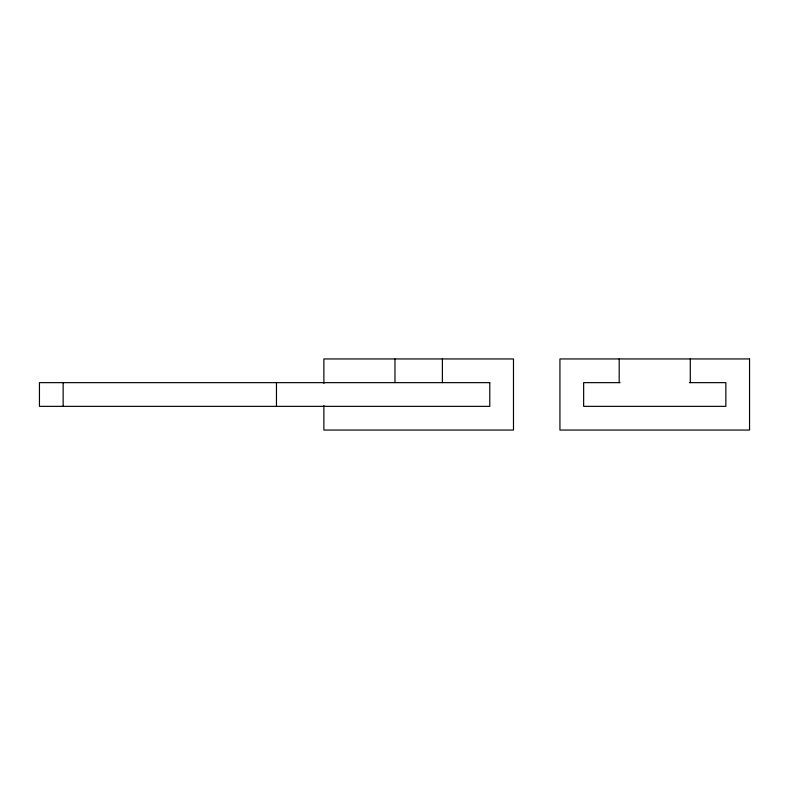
<?xml version="1.0" encoding="UTF-8"?>
<svg xmlns="http://www.w3.org/2000/svg" width="789" height="789" viewBox="0 0 789 789"><rect width="100%" height="100%" fill="white"/><g stroke="black" fill="none" stroke-linecap="round" stroke-linejoin="round"><path stroke-width="1.18" d="M620.105 382.645L583.643 382.645L583.643 406.355L725.85 406.355L725.85 382.645L689.389 382.645M690.296 358.946L690.296 382.645M619.187 358.946L619.187 382.645M442.382 358.946L442.382 382.645M394.973 358.946L394.973 382.645M323.875 383.464L323.875 358.946L513.481 358.946L513.481 430.054L323.875 430.054L323.875 405.536M276.466 382.645L276.466 406.355M63.15 382.645L63.15 406.355M749.55 358.946L559.934 358.946L559.934 430.054L749.55 430.054L749.55 358.946M489.782 382.645L39.45 382.645L39.45 406.355L489.782 406.355L489.782 382.645"/></g></svg>
